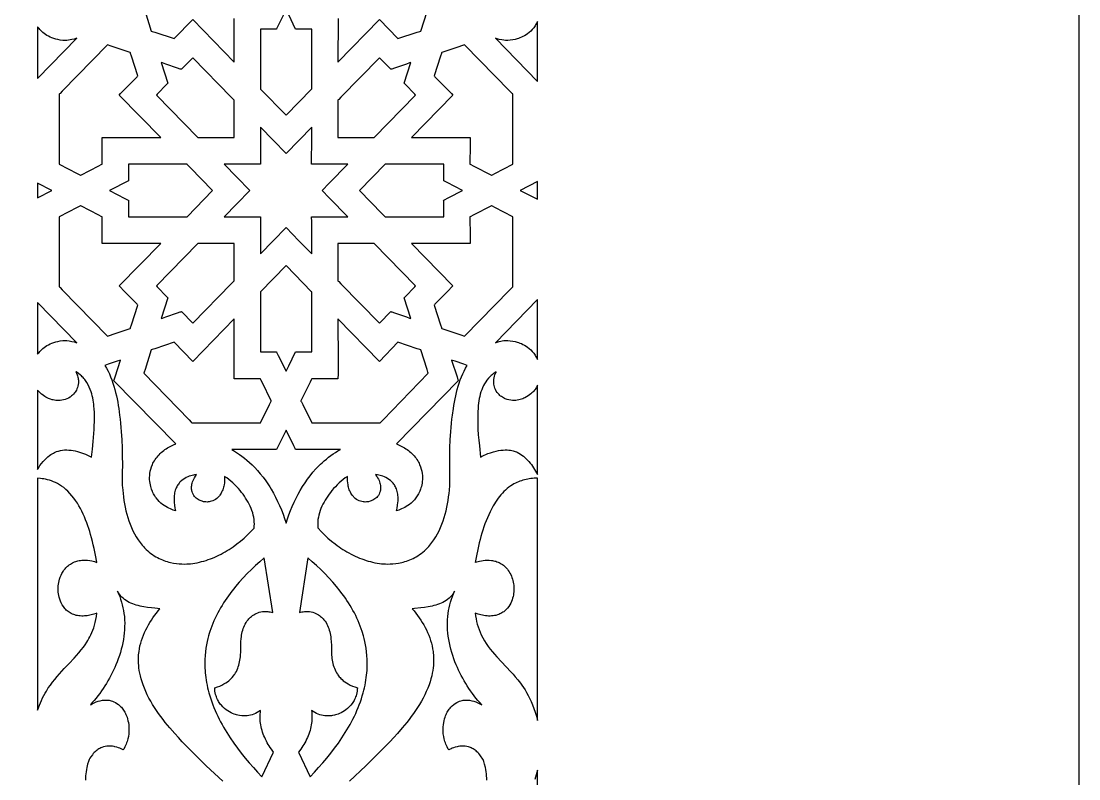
# Model space of a CAD drawing. Extents: x -395 to 395, y -1225 to 1225.
# Drawn here: x 141.1 to 395, y 332.7 to 514.6 of the extents above; entities that cross this region are included whole.
import ezdxf

# ---------------------------------------------------------------- set-up
doc = ezdxf.new("R2010")
doc.units = 0
doc.layers.add('LAYER_1', color=18, linetype='CONTINUOUS')

msp = doc.modelspace()

# ---------------------------------------------------------------- linework, layer by layer
at = {"layer": 'LAYER_1'}
for points in [[(395, 1225), (395, -1225), (-395, -1225), (-395, 1225)], [(210.8, 498.29), (210.81, 498.31), (210.82, 508.74), (210.82, 511.53), (210.81, 512.7), (206.95, 512.7), (206.95, 512.7), (205.29, 516.07), (204.65, 517.35), (202.76, 513.53), (202.47, 512.91), (202.39, 512.75), (202.35, 512.69), (199.56, 512.7), (198.5, 512.7), (198.5, 499.33), (198.49, 498.57), (198.48, 498.37), (198.49, 498.29), (204.65, 491.99)], [(154.4, 510.48), (153.8, 510.3), (153.2, 510.16), (151.98, 509.92), (151.85, 509.92), (151.54, 509.93), (151.06, 509.97), (150.41, 510.06), (149.87, 510.16), (149.35, 510.28), (148.87, 510.43), (148.42, 510.59), (147.99, 510.78), (147.6, 510.97), (147.23, 511.18), (146.89, 511.4), (146.57, 511.63), (146.28, 511.86), (146.01, 512.1), (145.76, 512.34), (145.54, 512.57), (145.34, 512.81), (145, 513.25), (145, 500.85)], [(265, 500.14), (265, 514.5), (264.87, 514.22), (264.73, 513.95), (264.58, 513.7), (264.43, 513.45), (264.11, 512.99), (263.76, 512.58), (263.4, 512.21), (263.03, 511.87), (262.65, 511.58), (262.27, 511.31), (261.89, 511.08), (261.51, 510.88), (261.15, 510.71), (260.8, 510.57), (260.47, 510.45), (260.17, 510.35), (259.64, 510.21), (259.07, 510.09), (258.49, 510), (257.91, 509.95), (257.33, 509.92), (256.92, 509.99), (256.46, 510.08), (255.84, 510.22), (255.37, 510.34), (254.91, 510.48), (265, 500.13)], [(159.71, 479.87), (160.28, 480.16), (160.44, 480.23), (160.49, 480.27), (160.48, 484.92), (160.47, 486.16), (160.48, 486.68), (174.56, 486.68), (164.61, 496.86), (164.91, 497.19), (165.64, 497.95), (168.41, 500.78), (168.89, 501.25), (169.02, 501.38), (169.06, 501.44), (167.54, 506.17), (167.34, 506.82), (167.29, 507), (167.26, 507.06), (163.9, 508.19), (162.69, 508.59), (161.77, 508.88), (150.91, 497.78), (150.38, 497.25), (150.24, 497.11), (150.19, 497.05), (150.19, 492.69), (150.2, 481.18), (150.18, 480.51), (150.18, 480.33), (150.19, 480.27), (154.51, 478.03), (155.12, 477.71), (155.28, 477.62), (155.34, 477.59)], [(254.03, 477.62), (254.19, 477.71), (254.79, 478.03), (259.11, 480.27), (259.12, 480.33), (259.12, 480.51), (259.11, 481.18), (259.12, 492.69), (259.12, 495.76), (259.11, 497.05), (259.07, 497.11), (258.92, 497.25), (258.4, 497.78), (247.53, 508.88), (245.4, 508.19), (242.05, 507.06), (242.01, 507), (241.96, 506.82), (241.76, 506.17), (240.24, 501.44), (240.28, 501.38), (240.41, 501.25), (240.89, 500.78), (243.66, 497.95), (244.4, 497.19), (244.7, 496.86), (234.74, 486.68), (248.82, 486.68), (248.83, 486.16), (248.83, 484.92), (248.81, 480.27), (248.87, 480.23), (249.02, 480.16), (249.6, 479.87), (253.96, 477.59)], [(183.75, 486.67), (184.5, 486.68), (188.35, 486.68), (192.19, 486.68), (192.19, 495.62), (192.15, 495.68), (192.01, 495.82), (191.48, 496.34), (182.24, 505.82), (182.23, 505.81), (179.51, 503.03), (179.44, 503.04), (179.26, 503.1), (178.6, 503.34), (175.75, 504.3), (174.99, 504.56), (174.67, 504.65), (176.26, 499.71), (176.22, 499.66), (176.09, 499.53), (175.61, 499.04), (174.09, 497.47), (173.69, 497.05), (173.53, 496.86), (183.48, 486.68), (183.55, 486.67)], [(225.83, 486.68), (235.77, 496.86), (235.61, 497.05), (235.21, 497.47), (233.69, 499.04), (233.21, 499.53), (233.08, 499.66), (233.04, 499.71), (234.64, 504.65), (234.31, 504.56), (233.55, 504.3), (230.7, 503.34), (230.04, 503.1), (229.86, 503.04), (229.79, 503.03), (227.07, 505.81), (227.07, 505.82), (217.82, 496.34), (217.3, 495.82), (217.16, 495.68), (217.11, 495.62), (217.12, 486.68), (220.96, 486.68), (224.8, 486.68), (225.55, 486.67), (225.75, 486.67)], [(210.81, 460.93), (210.81, 466.67), (210.79, 467.39), (210.79, 467.58), (210.8, 467.63), (210.81, 467.65), (213.09, 467.64), (217.75, 467.63), (218.99, 467.63), (219.51, 467.64), (215.04, 472.2), (213.36, 473.93), (213.37, 473.95), (213.36, 473.97), (215.04, 475.7), (219.51, 480.26), (219.51, 480.26), (217.38, 480.27), (211.76, 480.26), (211.05, 480.24), (210.86, 480.24), (210.82, 480.25), (210.8, 480.26), (210.81, 486.7), (210.81, 488.42), (210.81, 489.14), (204.65, 482.85), (201.57, 486), (198.5, 489.14), (198.48, 488.5), (198.49, 486.97), (198.5, 481.23), (198.51, 480.51), (198.51, 480.31), (198.51, 480.27), (198.5, 480.25), (192.18, 480.26), (190.5, 480.26), (189.79, 480.26), (192.87, 477.12), (195.94, 473.97), (195.93, 473.95), (195.94, 473.93), (192.87, 470.78), (189.79, 467.64), (191.92, 467.64), (197.54, 467.64), (198.25, 467.66), (198.44, 467.66), (198.49, 467.65), (198.5, 467.64), (198.49, 461.2), (198.48, 459.48), (198.5, 458.76), (201.57, 461.9), (204.65, 465.05), (207.73, 461.9), (210.81, 458.76)], [(180.87, 467.64), (187.03, 473.93), (187.03, 473.97), (181.61, 479.5), (181.08, 480.06), (180.93, 480.21), (180.87, 480.26), (173.83, 480.27), (166.8, 480.26), (166.8, 477.23), (166.81, 476.53), (166.81, 476.34), (166.8, 476.27), (162.25, 473.97), (162.25, 473.96), (162.26, 473.95), (162.25, 473.93), (165.98, 472.04), (166.59, 471.74), (166.75, 471.66), (166.8, 471.62), (166.8, 467.64), (173.32, 467.64), (179.84, 467.64), (180.59, 467.63), (180.79, 467.63)], [(242.51, 467.64), (242.52, 468.14), (242.52, 468.8), (242.51, 470.62), (242.5, 471.36), (242.49, 471.55), (242.5, 471.63), (243.75, 472.26), (247.05, 473.93), (247.05, 473.94), (247.04, 473.95), (247.05, 473.97), (243.32, 475.86), (242.72, 476.16), (242.56, 476.24), (242.5, 476.28), (242.51, 479.16), (242.51, 480.26), (229.45, 480.26), (228.71, 480.27), (228.51, 480.27), (228.43, 480.26), (222.28, 473.97), (222.28, 473.93), (227.71, 468.38), (228.23, 467.83), (228.37, 467.69), (228.43, 467.64)], [(148.43, 473.93), (148.42, 473.94), (148.42, 473.95), (148.43, 473.97), (145, 475.71), (145, 472.19)], [(265, 476.07), (260.87, 473.97), (260.89, 473.96), (260.89, 473.95), (260.87, 473.93), (265, 471.83)], [(163.9, 439.71), (167.26, 440.84), (167.29, 440.9), (167.34, 441.08), (167.54, 441.73), (169.06, 446.46), (169.02, 446.52), (168.89, 446.64), (168.41, 447.12), (165.64, 449.95), (164.91, 450.71), (164.61, 451.04), (174.56, 461.22), (160.48, 461.22), (160.47, 461.74), (160.48, 462.98), (160.49, 467.63), (160.44, 467.66), (160.28, 467.74), (159.71, 468.03), (155.34, 470.3), (155.28, 470.28), (155.12, 470.19), (154.51, 469.87), (150.19, 467.63), (150.18, 467.56), (150.18, 467.39), (150.2, 466.72), (150.19, 455.21), (150.18, 452.14), (150.19, 450.85), (150.24, 450.79), (150.38, 450.65), (150.91, 450.12), (161.77, 439.02)], [(258.4, 450.12), (258.92, 450.65), (259.07, 450.79), (259.11, 450.85), (259.12, 455.21), (259.11, 466.72), (259.12, 467.39), (259.12, 467.56), (259.11, 467.63), (254.79, 469.87), (254.19, 470.19), (254.03, 470.28), (253.96, 470.3), (249.6, 468.03), (249.02, 467.74), (248.87, 467.66), (248.81, 467.63), (248.83, 462.98), (248.83, 461.74), (248.82, 461.22), (234.74, 461.22), (244.7, 451.04), (244.4, 450.71), (243.66, 449.95), (240.89, 447.12), (240.41, 446.64), (240.28, 446.52), (240.24, 446.46), (241.76, 441.73), (241.96, 441.08), (242.01, 440.9), (242.05, 440.84), (245.4, 439.71), (246.62, 439.31), (247.53, 439.02)], [(191.48, 451.56), (192.01, 452.08), (192.15, 452.22), (192.19, 452.28), (192.19, 461.22), (188.35, 461.22), (184.5, 461.22), (183.75, 461.23), (183.55, 461.23), (183.48, 461.22), (173.53, 451.04), (173.69, 450.85), (174.09, 450.43), (175.61, 448.86), (176.09, 448.37), (176.22, 448.24), (176.26, 448.19), (174.67, 443.24), (174.99, 443.34), (175.75, 443.59), (178.6, 444.56), (179.26, 444.8), (179.44, 444.86), (179.51, 444.87), (182.23, 442.08), (182.24, 442.08)], [(227.07, 442.08), (229.79, 444.87), (229.86, 444.86), (230.04, 444.8), (230.7, 444.56), (233.55, 443.59), (234.31, 443.34), (234.64, 443.24), (233.04, 448.19), (233.08, 448.24), (233.21, 448.37), (233.69, 448.86), (235.21, 450.43), (235.61, 450.85), (235.77, 451.04), (225.83, 461.22), (225.75, 461.23), (225.55, 461.23), (224.8, 461.22), (220.96, 461.22), (217.12, 461.22), (217.11, 452.28), (217.16, 452.22), (217.3, 452.08), (217.82, 451.56), (227.07, 442.08)], [(205.29, 431.83), (206.95, 435.2), (206.95, 435.2), (210.81, 435.2), (210.82, 436.37), (210.82, 439.16), (210.81, 449.59), (210.8, 449.61), (204.65, 455.91), (198.49, 449.61), (198.48, 449.53), (198.49, 449.33), (198.5, 448.57), (198.5, 435.2), (199.56, 435.2), (202.35, 435.21), (202.39, 435.15), (202.47, 434.99), (202.76, 434.37), (204.65, 430.55)], [(145.16, 434.87), (145.34, 435.09), (145.54, 435.33), (145.76, 435.56), (146.01, 435.8), (146.28, 436.04), (146.57, 436.27), (146.89, 436.5), (147.23, 436.72), (147.6, 436.93), (147.99, 437.12), (148.42, 437.3), (148.87, 437.47), (149.35, 437.61), (149.87, 437.74), (150.41, 437.84), (151.06, 437.92), (151.54, 437.97), (151.98, 437.98), (152.59, 437.86), (153.2, 437.74), (153.8, 437.59), (154.4, 437.42), (145, 447.05), (145, 434.65)], [(265, 447.76), (265, 447.76), (254.91, 437.42), (255.37, 437.56), (255.84, 437.68), (256.92, 437.91), (257.33, 437.98), (257.91, 437.95), (258.49, 437.89), (259.07, 437.81), (259.64, 437.69), (260.17, 437.55), (260.47, 437.45), (260.8, 437.33), (261.15, 437.19), (261.51, 437.02), (261.89, 436.82), (262.27, 436.59), (262.65, 436.32), (263.03, 436.03), (263.4, 435.69), (263.76, 435.32), (264.11, 434.91), (264.43, 434.45), (264.58, 434.2), (264.73, 433.95), (264.87, 433.68), (265, 433.4)], [(198.48, 418.18), (200.65, 422.61), (200.97, 423.25), (201.06, 423.42), (201.08, 423.49), (198.88, 427.92), (198.59, 428.53), (198.52, 428.69), (198.48, 428.75), (192.19, 428.74), (192.19, 428.74), (192.17, 429.91), (192.18, 432.7), (192.19, 443.15), (182.23, 432.94), (182.23, 432.94), (177.79, 437.51), (173.15, 435.97), (172.51, 435.77), (172.34, 435.71), (172.28, 435.68), (170.8, 430.97), (170.58, 430.31), (170.52, 430.14), (170.51, 430.07), (181.37, 418.92), (181.89, 418.37), (182.03, 418.22), (182.1, 418.17), (197.55, 418.18), (198.23, 418.17), (198.41, 418.17)], [(211.07, 418.17), (211.75, 418.18), (227.21, 418.17), (227.27, 418.22), (227.41, 418.37), (227.93, 418.92), (238.79, 430.07), (238.78, 430.14), (238.73, 430.31), (238.5, 430.97), (237.02, 435.68), (236.96, 435.71), (236.79, 435.77), (236.16, 435.97), (231.51, 437.51), (227.07, 432.94), (227.07, 432.94), (217.12, 443.15), (217.13, 432.7), (217.13, 429.91), (217.12, 428.74), (217.12, 428.74), (210.83, 428.75), (210.79, 428.69), (210.71, 428.53), (210.42, 427.92), (208.22, 423.49), (208.24, 423.42), (208.33, 423.25), (208.65, 422.61), (210.82, 418.18), (210.89, 418.17)], [(180.79, 384.31), (181.28, 384.34), (181.71, 384.38), (182.25, 384.45), (182.79, 384.53), (183.32, 384.62), (183.86, 384.74), (184.39, 384.87), (184.92, 385.01), (185.45, 385.17), (185.97, 385.35), (186.5, 385.54), (187.01, 385.74), (187.53, 385.96), (188.04, 386.19), (188.54, 386.43), (189.04, 386.68), (189.54, 386.95), (190.03, 387.23), (190.52, 387.52), (190.99, 387.81), (191.47, 388.12), (191.94, 388.44), (192.85, 389.11), (193.74, 389.81), (194.59, 390.54), (195.42, 391.31), (196.21, 392.09), (196.96, 392.9), (196.98, 392.98), (197, 393.17), (197.03, 393.48), (197.04, 393.9), (197.03, 394.44), (196.98, 394.99), (196.9, 395.53), (196.78, 396.06), (196.64, 396.6), (196.46, 397.12), (196.27, 397.65), (196.04, 398.16), (195.8, 398.66), (195.53, 399.16), (195.25, 399.65), (194.95, 400.13), (194.64, 400.59), (194.32, 401.04), (193.98, 401.48), (193.64, 401.91), (193.23, 402.39), (192.8, 402.86), (192.36, 403.32), (191.9, 403.76), (191.43, 404.18), (190.94, 404.58), (190.43, 404.96), (189.91, 405.31), (189.89, 404.66), (189.88, 404.24), (189.84, 403.78), (189.77, 403.27), (189.72, 403), (189.65, 402.72), (189.56, 402.43), (189.46, 402.14), (189.34, 401.84), (189.19, 401.53), (189.06, 401.29), (188.93, 401.06), (188.79, 400.86), (188.65, 400.67), (188.5, 400.49), (188.34, 400.33), (188.03, 400.04), (187.71, 399.81), (187.39, 399.62), (187.07, 399.47), (186.75, 399.36), (186.46, 399.28), (186.18, 399.23), (185.92, 399.2), (185.7, 399.18), (185.36, 399.19), (185.19, 399.2), (184.87, 399.25), (184.48, 399.36), (184.26, 399.43), (184.03, 399.53), (183.79, 399.64), (183.56, 399.77), (183.33, 399.92), (183.1, 400.09), (182.88, 400.29), (182.68, 400.52), (182.49, 400.77), (182.33, 401.04), (182.18, 401.35), (182.07, 401.69), (182.04, 401.78), (182, 401.99), (181.96, 402.3), (181.95, 402.48), (181.95, 402.69), (181.97, 402.92), (182, 403.17), (182.05, 403.44), (182.12, 403.72), (182.21, 404.02), (182.33, 404.33), (182.48, 404.65), (182.66, 404.99), (182.92, 405.38), (183.19, 405.77), (182.7, 405.71), (182.41, 405.65), (182.1, 405.58), (181.76, 405.48), (181.41, 405.37), (181.05, 405.22), (180.68, 405.05), (180.31, 404.85), (179.95, 404.61), (179.6, 404.34), (179.26, 404.02), (179.1, 403.85), (178.95, 403.67), (178.8, 403.48), (178.66, 403.27), (178.52, 403.06), (178.4, 402.83), (178.28, 402.59), (178.17, 402.33), (178.06, 402.03), (177.97, 401.71), (177.9, 401.4), (177.84, 401.07), (177.79, 400.74), (177.76, 400.41), (177.75, 400.08), (177.75, 399.74), (177.76, 399.41), (177.78, 399.07), (177.86, 398.4), (177.97, 397.74), (178.12, 397.1), (177.57, 397.26), (177.25, 397.37), (176.91, 397.51), (176.54, 397.67), (176.17, 397.86), (175.78, 398.08), (175.38, 398.33), (174.99, 398.62), (174.59, 398.94), (174.21, 399.3), (173.83, 399.7), (173.47, 400.15), (173.3, 400.38), (173.14, 400.63), (172.98, 400.9), (172.83, 401.17), (172.68, 401.46), (172.55, 401.75), (172.45, 401.99), (172.35, 402.27), (172.25, 402.58), (172.15, 402.92), (172.07, 403.3), (172, 403.7), (171.94, 404.13), (171.9, 404.58), (171.89, 405.05), (171.91, 405.54), (171.96, 406.05), (172.05, 406.57), (172.18, 407.1), (172.35, 407.64), (172.57, 408.19), (172.7, 408.47), (172.84, 408.74), (173.03, 409.06), (173.23, 409.37), (173.44, 409.68), (173.67, 409.97), (173.91, 410.26), (174.16, 410.53), (174.43, 410.79), (174.7, 411.05), (174.99, 411.29), (175.28, 411.53), (175.58, 411.75), (175.89, 411.96), (176.2, 412.16), (176.52, 412.35), (176.85, 412.52), (177.17, 412.69), (177.66, 412.91), (178.16, 413.11), (163.31, 428.27), (163.32, 428.34), (163.38, 428.52), (163.61, 429.2), (164.9, 433.23), (164.66, 433.17), (164.08, 432.97), (161.94, 432.24), (161.17, 431.98), (161.56, 431.31), (161.91, 430.62), (162.24, 429.92), (162.54, 429.2), (162.82, 428.47), (163.08, 427.73), (163.32, 426.98), (163.53, 426.22), (163.73, 425.46), (163.91, 424.69), (164.08, 423.92), (164.23, 423.14), (164.36, 422.37), (164.48, 421.59), (164.7, 420.04), (164.81, 419.06), (164.92, 418.07), (165.01, 417.09), (165.09, 416.11), (165.21, 414.13), (165.29, 412.16), (165.34, 410.18), (165.35, 408.2), (165.34, 406.22), (165.31, 404.25), (165.31, 403.93), (165.34, 403.18), (165.38, 402.65), (165.44, 402), (165.51, 401.25), (165.62, 400.39), (165.73, 399.57), (165.87, 398.74), (166.04, 397.91), (166.22, 397.08), (166.43, 396.26), (166.67, 395.44), (166.93, 394.63), (167.22, 393.84), (167.54, 393.05), (167.9, 392.29), (168.28, 391.54), (168.69, 390.82), (169.13, 390.12), (169.61, 389.45), (169.87, 389.12), (170.13, 388.8), (170.4, 388.5), (170.68, 388.2), (171.05, 387.82), (171.43, 387.48), (171.81, 387.15), (172.2, 386.85), (172.59, 386.56), (172.98, 386.3), (173.37, 386.06), (173.77, 385.84), (174.16, 385.63), (174.55, 385.45), (174.95, 385.28), (175.34, 385.13), (175.73, 384.99), (176.12, 384.87), (176.5, 384.76), (176.87, 384.67), (177.61, 384.52), (178.32, 384.41), (179, 384.34), (179.64, 384.31), (180.24, 384.3)], [(229.66, 384.31), (230.3, 384.34), (230.98, 384.41), (231.69, 384.52), (232.43, 384.67), (232.81, 384.76), (233.19, 384.87), (233.57, 384.99), (233.96, 385.13), (234.35, 385.28), (234.75, 385.45), (235.14, 385.63), (235.54, 385.84), (235.93, 386.06), (236.33, 386.3), (236.72, 386.56), (237.11, 386.85), (237.49, 387.15), (237.88, 387.48), (238.25, 387.82), (238.63, 388.2), (238.9, 388.5), (239.17, 388.8), (239.44, 389.12), (239.69, 389.45), (240.17, 390.12), (240.61, 390.82), (241.03, 391.54), (241.41, 392.29), (241.76, 393.05), (242.08, 393.84), (242.37, 394.63), (242.63, 395.44), (242.87, 396.26), (243.08, 397.08), (243.27, 397.91), (243.43, 398.74), (243.57, 399.57), (243.69, 400.39), (243.79, 401.25), (243.87, 402), (243.96, 403.18), (243.99, 403.93), (243.99, 404.25), (243.96, 406.22), (243.95, 408.2), (243.96, 410.18), (244.01, 412.16), (244.09, 414.13), (244.22, 416.11), (244.29, 417.09), (244.39, 418.07), (244.49, 419.06), (244.61, 420.04), (244.82, 421.59), (244.94, 422.37), (245.08, 423.14), (245.23, 423.92), (245.39, 424.69), (245.57, 425.46), (245.77, 426.22), (245.98, 426.98), (246.22, 427.73), (246.48, 428.47), (246.76, 429.2), (247.06, 429.92), (247.39, 430.62), (247.75, 431.31), (248.13, 431.98), (247.36, 432.24), (245.22, 432.97), (244.65, 433.17), (244.4, 433.23), (245.7, 429.2), (245.92, 428.52), (245.98, 428.34), (246, 428.27), (231.14, 413.11), (231.64, 412.91), (232.13, 412.69), (232.46, 412.52), (232.78, 412.35), (233.1, 412.16), (233.41, 411.96), (233.72, 411.75), (234.02, 411.53), (234.32, 411.29), (234.6, 411.05), (234.88, 410.79), (235.14, 410.53), (235.39, 410.26), (235.63, 409.97), (235.86, 409.68), (236.08, 409.37), (236.27, 409.06), (236.46, 408.74), (236.6, 408.47), (236.73, 408.19), (236.95, 407.64), (237.12, 407.1), (237.25, 406.57), (237.34, 406.05), (237.39, 405.54), (237.41, 405.05), (237.4, 404.58), (237.36, 404.13), (237.31, 403.7), (237.23, 403.3), (237.15, 402.92), (237.05, 402.58), (236.95, 402.27), (236.76, 401.75), (236.62, 401.46), (236.48, 401.17), (236.32, 400.9), (236.16, 400.63), (235.83, 400.15), (235.47, 399.7), (235.1, 399.3), (234.71, 398.94), (234.32, 398.62), (233.92, 398.33), (233.53, 398.08), (233.14, 397.86), (232.76, 397.67), (232.4, 397.51), (232.05, 397.37), (231.73, 397.26), (231.18, 397.1), (231.33, 397.74), (231.44, 398.4), (231.52, 399.07), (231.54, 399.41), (231.55, 399.74), (231.55, 400.08), (231.54, 400.41), (231.51, 400.74), (231.47, 401.07), (231.41, 401.4), (231.33, 401.71), (231.24, 402.03), (231.13, 402.33), (231.02, 402.59), (230.91, 402.83), (230.78, 403.06), (230.65, 403.27), (230.5, 403.48), (230.36, 403.67), (230.04, 404.02), (229.7, 404.34), (229.35, 404.61), (228.99, 404.85), (228.63, 405.05), (228.26, 405.22), (227.9, 405.37), (227.54, 405.48), (227.21, 405.58), (226.89, 405.65), (226.6, 405.71), (226.11, 405.77), (226.38, 405.38), (226.51, 405.19), (226.64, 404.99), (226.82, 404.65), (226.97, 404.33), (227.09, 404.02), (227.19, 403.72), (227.26, 403.44), (227.3, 403.17), (227.33, 402.92), (227.35, 402.69), (227.34, 402.3), (227.31, 401.99), (227.26, 401.78), (227.24, 401.69), (227.12, 401.35), (226.98, 401.04), (226.81, 400.77), (226.62, 400.52), (226.42, 400.29), (226.2, 400.09), (225.98, 399.92), (225.74, 399.77), (225.51, 399.64), (225.28, 399.53), (225.05, 399.43), (224.83, 399.36), (224.43, 399.25), (224.11, 399.2), (223.95, 399.19), (223.61, 399.18), (223.38, 399.2), (223.13, 399.23), (222.85, 399.28), (222.55, 399.36), (222.24, 399.47), (221.92, 399.62), (221.59, 399.81), (221.27, 400.04), (221.11, 400.18), (220.96, 400.33), (220.81, 400.49), (220.66, 400.67), (220.51, 400.86), (220.37, 401.06), (220.24, 401.29), (220.11, 401.53), (219.97, 401.84), (219.84, 402.14), (219.74, 402.43), (219.66, 402.72), (219.59, 403), (219.53, 403.27), (219.46, 403.78), (219.42, 404.24), (219.41, 404.66), (219.4, 405.02), (219.39, 405.31), (218.87, 404.96), (218.36, 404.58), (217.87, 404.18), (217.4, 403.76), (216.94, 403.32), (216.5, 402.86), (216.07, 402.39), (215.66, 401.91), (215.32, 401.48), (214.99, 401.04), (214.66, 400.59), (214.35, 400.13), (214.05, 399.65), (213.77, 399.16), (213.51, 398.66), (213.26, 398.16), (213.04, 397.65), (212.84, 397.12), (212.67, 396.6), (212.52, 396.06), (212.41, 395.53), (212.32, 394.99), (212.28, 394.44), (212.26, 393.9), (212.28, 393.48), (212.3, 393.17), (212.32, 392.98), (212.34, 392.9), (213.1, 392.09), (213.89, 391.31), (214.71, 390.54), (215.57, 389.81), (216.45, 389.11), (216.91, 388.77), (217.37, 388.44), (217.83, 388.12), (218.31, 387.81), (218.79, 387.52), (219.27, 387.23), (219.76, 386.95), (220.26, 386.68), (220.76, 386.43), (221.27, 386.19), (221.78, 385.96), (222.29, 385.74), (222.81, 385.54), (223.33, 385.35), (223.85, 385.17), (224.38, 385.01), (224.91, 384.87), (225.44, 384.74), (225.98, 384.62), (226.52, 384.53), (227.05, 384.45), (227.59, 384.38), (228.02, 384.34), (228.52, 384.31), (229.06, 384.3)], [(145.28, 407.48), (145.57, 407.92), (145.96, 408.44), (146.35, 408.91), (146.73, 409.33), (147.11, 409.7), (147.47, 410.03), (147.83, 410.31), (148.17, 410.55), (148.49, 410.76), (148.79, 410.93), (149.06, 411.07), (149.53, 411.27), (149.85, 411.37), (150, 411.42), (150.49, 411.54), (150.99, 411.62), (151.49, 411.67), (152, 411.68), (152.5, 411.66), (153.02, 411.61), (153.53, 411.54), (154.04, 411.44), (154.55, 411.31), (155.05, 411.17), (155.55, 411), (156.05, 410.82), (156.53, 410.63), (157.01, 410.42), (157.48, 410.2), (157.94, 409.98), (158.15, 411.85), (158.34, 413.73), (158.5, 415.61), (158.56, 416.55), (158.6, 417.5), (158.64, 418.52), (158.65, 419.55), (158.63, 420.59), (158.58, 421.62), (158.54, 422.13), (158.48, 422.64), (158.42, 423.15), (158.34, 423.66), (158.24, 424.16), (158.13, 424.66), (158, 425.15), (157.85, 425.64), (157.65, 426.21), (157.41, 426.77), (157.14, 427.31), (156.84, 427.84), (156.5, 428.34), (156.31, 428.58), (156.12, 428.81), (155.92, 429.04), (155.72, 429.25), (155.5, 429.46), (155.28, 429.66), (154.83, 430.01), (154.5, 430.25), (154.27, 430.39), (154.17, 430.43), (154.35, 430.07), (154.5, 429.69), (154.58, 429.43), (154.66, 429.17), (154.71, 428.92), (154.75, 428.67), (154.78, 428.43), (154.8, 428.2), (154.8, 427.76), (154.75, 427.35), (154.67, 426.97), (154.57, 426.63), (154.44, 426.31), (154.31, 426.02), (154.16, 425.77), (154.02, 425.55), (153.88, 425.36), (153.65, 425.1), (153.54, 424.98), (153.36, 424.81), (153.17, 424.65), (152.98, 424.5), (152.79, 424.37), (152.4, 424.14), (152.01, 423.95), (151.61, 423.8), (151.22, 423.69), (150.83, 423.62), (150.44, 423.57), (150.07, 423.55), (149.72, 423.56), (149.38, 423.58), (149.06, 423.62), (148.77, 423.67), (148.51, 423.72), (148.07, 423.85), (147.65, 424.01), (147.29, 424.17), (146.99, 424.33), (146.75, 424.48), (146.43, 424.72), (146.3, 424.83), (145.94, 425.09), (145.6, 425.38), (145.29, 425.71), (145, 426.06), (145, 407.02)], [(265, 427.2), (264.96, 427.1), (264.86, 426.89), (264.69, 426.59), (264.45, 426.22), (264.29, 426.02), (264.11, 425.8), (263.9, 425.58), (263.66, 425.35), (263.39, 425.11), (263.09, 424.87), (262.76, 424.63), (262.39, 424.39), (261.99, 424.18), (261.75, 424.07), (261.49, 423.96), (261.19, 423.85), (260.87, 423.75), (260.54, 423.67), (260.18, 423.6), (259.8, 423.56), (259.41, 423.54), (259.01, 423.55), (258.59, 423.59), (258.17, 423.67), (257.73, 423.8), (257.29, 423.96), (257.07, 424.06), (256.85, 424.18), (256.61, 424.32), (256.38, 424.47), (256.17, 424.62), (255.97, 424.78), (255.79, 424.95), (255.63, 425.12), (255.48, 425.29), (255.34, 425.46), (255.1, 425.81), (254.92, 426.17), (254.77, 426.52), (254.66, 426.86), (254.59, 427.18), (254.54, 427.48), (254.51, 427.76), (254.5, 428), (254.51, 428.37), (254.53, 428.55), (254.6, 428.98), (254.69, 429.36), (254.79, 429.68), (254.89, 429.93), (255.06, 430.29), (255.13, 430.43), (254.87, 430.27), (254.61, 430.1), (254.36, 429.92), (254.12, 429.73), (253.88, 429.53), (253.65, 429.32), (253.43, 429.1), (253.22, 428.87), (252.89, 428.46), (252.58, 428.03), (252.3, 427.58), (252.05, 427.11), (251.83, 426.62), (251.63, 426.11), (251.45, 425.6), (251.29, 425.07), (251.16, 424.53), (251.04, 423.99), (250.95, 423.44), (250.87, 422.89), (250.8, 422.34), (250.75, 421.8), (250.69, 420.71), (250.67, 420.04), (250.66, 419.37), (250.67, 418.03), (250.73, 416.68), (250.81, 415.34), (250.93, 413.99), (251.06, 412.65), (251.37, 409.98), (251.37, 409.98), (251.61, 410.09), (252.19, 410.39), (252.61, 410.58), (253.13, 410.79), (253.74, 411.01), (254.44, 411.24), (255.08, 411.41), (255.67, 411.53), (256.24, 411.61), (256.76, 411.66), (257.26, 411.68), (257.71, 411.67), (258.13, 411.64), (258.51, 411.59), (258.86, 411.53), (259.16, 411.46), (259.65, 411.31), (259.97, 411.19), (260.12, 411.12), (260.53, 410.92), (260.91, 410.7), (261.29, 410.45), (261.65, 410.18), (262, 409.88), (262.34, 409.57), (262.66, 409.24), (262.97, 408.89), (263.26, 408.53), (263.55, 408.15), (263.82, 407.77), (264.08, 407.38), (264.33, 406.98), (264.56, 406.58), (265, 405.77)], [(204.65, 394.13), (204.98, 395.14), (205.34, 396.14), (205.73, 397.14), (206.14, 398.13), (206.58, 399.11), (207.05, 400.07), (207.55, 401.03), (208.07, 401.96), (208.62, 402.88), (209.21, 403.78), (209.82, 404.65), (210.45, 405.5), (211.12, 406.32), (211.82, 407.11), (212.55, 407.87), (212.92, 408.24), (213.3, 408.6), (213.81, 409.05), (214.33, 409.49), (214.86, 409.91), (215.41, 410.32), (215.97, 410.71), (216.53, 411.08), (217.11, 411.44), (217.7, 411.77), (206.95, 411.76), (206.91, 411.82), (206.83, 411.99), (206.52, 412.63), (204.65, 416.42), (202.36, 411.77), (202.29, 411.76), (202.12, 411.76), (201.47, 411.77), (191.6, 411.77), (192.02, 411.53), (192.49, 411.26), (192.98, 410.94), (193.51, 410.58), (194.07, 410.18), (194.65, 409.73), (195.26, 409.23), (195.88, 408.69), (196.52, 408.09), (197.16, 407.44), (197.81, 406.73), (198.47, 405.97), (199.13, 405.14), (199.78, 404.26), (200.42, 403.31), (200.74, 402.81), (201.05, 402.3), (201.6, 401.33), (202.13, 400.35), (202.62, 399.34), (203.08, 398.32), (203.52, 397.29), (203.92, 396.24), (204.3, 395.19), (204.65, 394.13)], [(145.21, 349.81), (145.44, 350.41), (145.68, 351), (145.93, 351.58), (146.21, 352.15), (146.49, 352.72), (146.79, 353.28), (147.11, 353.82), (147.57, 354.55), (148.06, 355.26), (148.57, 355.95), (149.11, 356.62), (149.67, 357.27), (150.24, 357.92), (151.41, 359.19), (152.6, 360.44), (153.78, 361.71), (154.36, 362.35), (154.92, 363), (155.46, 363.67), (155.99, 364.36), (156.38, 364.9), (156.83, 365.58), (157.07, 365.97), (157.32, 366.39), (157.56, 366.84), (157.81, 367.33), (158.04, 367.85), (158.27, 368.41), (158.48, 369), (158.68, 369.63), (158.86, 370.29), (159.01, 371), (159.14, 371.73), (159.24, 372.51), (159.04, 372.44), (158.52, 372.26), (157.89, 372.08), (157.57, 372.01), (157.24, 371.95), (156.91, 371.89), (156.58, 371.86), (156.24, 371.83), (155.91, 371.82), (155.58, 371.82), (155.25, 371.83), (154.92, 371.87), (154.6, 371.92), (154.28, 371.98), (153.96, 372.07), (153.66, 372.17), (153.36, 372.29), (153.07, 372.43), (152.81, 372.57), (152.56, 372.73), (152.32, 372.9), (152.1, 373.08), (151.89, 373.26), (151.69, 373.46), (151.51, 373.66), (151.34, 373.87), (151.19, 374.08), (150.91, 374.52), (150.67, 374.97), (150.47, 375.42), (150.31, 375.88), (150.19, 376.33), (150.09, 376.76), (150.02, 377.17), (149.97, 377.56), (149.94, 377.92), (149.93, 378.5), (149.94, 378.78), (149.97, 379.1), (150.02, 379.45), (150.08, 379.84), (150.18, 380.26), (150.29, 380.7), (150.44, 381.14), (150.63, 381.6), (150.85, 382.05), (151.11, 382.5), (151.25, 382.72), (151.41, 382.94), (151.58, 383.15), (151.76, 383.36), (151.96, 383.56), (152.16, 383.76), (152.38, 383.94), (152.61, 384.12), (152.86, 384.29), (153.12, 384.45), (153.4, 384.6), (153.69, 384.73), (153.84, 384.8), (154.16, 384.92), (154.38, 384.98), (154.64, 385.05), (154.94, 385.11), (155.27, 385.16), (155.65, 385.2), (156.06, 385.22), (156.5, 385.22), (156.98, 385.19), (157.5, 385.13), (158.05, 385.03), (158.63, 384.89), (159.24, 384.7), (159.24, 384.71), (158.92, 386.39), (158.56, 388.06), (158.37, 388.89), (158.16, 389.72), (157.94, 390.55), (157.71, 391.37), (157.5, 392.08), (157.28, 392.79), (157.04, 393.5), (156.79, 394.21), (156.52, 394.91), (156.24, 395.61), (155.94, 396.29), (155.62, 396.97), (155.28, 397.64), (154.92, 398.29), (154.54, 398.92), (154.13, 399.54), (153.7, 400.13), (153.25, 400.7), (152.76, 401.25), (152.25, 401.77), (151.76, 402.22), (151.27, 402.63), (150.77, 402.99), (150.27, 403.31), (149.77, 403.59), (149.27, 403.84), (148.79, 404.06), (148.3, 404.24), (147.83, 404.4), (147.37, 404.53), (146.93, 404.63), (146.5, 404.72), (146.09, 404.78), (145.7, 404.83), (145, 404.89), (145, 349.21)], [(265, 404.91), (264.61, 404.91), (264.23, 404.89), (263.84, 404.85), (263.45, 404.81), (263.06, 404.76), (262.68, 404.69), (262.3, 404.61), (261.91, 404.52), (261.54, 404.41), (261.16, 404.3), (260.79, 404.17), (260.43, 404.02), (260.07, 403.87), (259.72, 403.7), (259.38, 403.52), (259.05, 403.33), (258.61, 403.04), (258.18, 402.73), (257.77, 402.41), (257.37, 402.06), (256.98, 401.69), (256.61, 401.31), (256.25, 400.91), (255.91, 400.5), (255.58, 400.07), (255.26, 399.63), (254.96, 399.18), (254.67, 398.73), (254.39, 398.27), (254.13, 397.8), (253.87, 397.32), (253.64, 396.85), (253.3, 396.13), (252.99, 395.41), (252.69, 394.68), (252.41, 393.94), (252.15, 393.19), (251.9, 392.44), (251.67, 391.68), (251.45, 390.91), (251.24, 390.15), (251.04, 389.37), (250.68, 387.82), (250.36, 386.26), (250.07, 384.7), (250.17, 384.74), (250.77, 384.91), (251.13, 385), (251.54, 385.08), (251.97, 385.15), (252.44, 385.2), (252.93, 385.22), (253.44, 385.21), (253.96, 385.17), (254.22, 385.13), (254.49, 385.08), (254.75, 385.02), (255.02, 384.95), (255.29, 384.86), (255.55, 384.76), (255.82, 384.64), (256.08, 384.5), (256.34, 384.35), (256.59, 384.19), (256.84, 384), (257.09, 383.79), (257.33, 383.57), (257.56, 383.33), (257.8, 383.04), (258.02, 382.75), (258.23, 382.43), (258.42, 382.11), (258.59, 381.77), (258.75, 381.42), (258.88, 381.06), (259.01, 380.7), (259.11, 380.32), (259.2, 379.95), (259.27, 379.57), (259.32, 379.19), (259.35, 378.8), (259.37, 378.42), (259.37, 378.05), (259.35, 377.67), (259.29, 377.14), (259.23, 376.82), (259.16, 376.47), (259.06, 376.1), (258.93, 375.71), (258.78, 375.31), (258.6, 374.91), (258.38, 374.51), (258.13, 374.11), (257.84, 373.73), (257.68, 373.55), (257.51, 373.37), (257.33, 373.19), (257.13, 373.02), (256.93, 372.86), (256.71, 372.71), (256.49, 372.57), (256.24, 372.43), (255.99, 372.31), (255.72, 372.2), (255.39, 372.08), (255.05, 371.98), (254.7, 371.91), (254.34, 371.86), (253.99, 371.83), (253.62, 371.81), (253.26, 371.82), (252.9, 371.84), (252.53, 371.88), (252.17, 371.93), (251.81, 372), (251.45, 372.08), (251.09, 372.17), (250.74, 372.27), (250.07, 372.51), (250.06, 372.51), (250.15, 371.83), (250.26, 371.16), (250.4, 370.5), (250.57, 369.84), (250.76, 369.19), (250.99, 368.55), (251.24, 367.92), (251.52, 367.31), (251.89, 366.58), (252.3, 365.88), (252.73, 365.2), (253.2, 364.54), (253.68, 363.89), (254.19, 363.26), (254.72, 362.63), (255.26, 362.02), (256.37, 360.82), (257.49, 359.63), (258.61, 358.43), (259.16, 357.83), (259.7, 357.22), (260.28, 356.53), (260.6, 356.13), (260.94, 355.68), (261.29, 355.19), (261.66, 354.65), (262.03, 354.08), (262.4, 353.45), (262.77, 352.78), (263.13, 352.07), (263.49, 351.3), (263.83, 350.49), (264.16, 349.63), (264.46, 348.72), (264.75, 347.75), (265, 346.74)], [(201.67, 339.15), (201.13, 339.88), (200.87, 340.25), (200.62, 340.63), (200.38, 341.02), (200.15, 341.42), (199.93, 341.82), (199.73, 342.23), (199.53, 342.64), (199.35, 343.06), (199.18, 343.49), (199.03, 343.92), (198.89, 344.35), (198.77, 344.79), (198.67, 345.23), (198.58, 345.68), (198.52, 346.11), (198.47, 346.54), (198.44, 346.98), (198.43, 347.42), (198.43, 347.85), (198.45, 348.29), (198.48, 348.72), (198.53, 349.16), (198.12, 348.87), (197.71, 348.63), (197.3, 348.42), (196.9, 348.25), (196.5, 348.12), (196.11, 348.01), (195.72, 347.93), (195.35, 347.88), (194.99, 347.85), (194.65, 347.83), (194.33, 347.84), (194.03, 347.86), (193.49, 347.92), (193.05, 348), (192.79, 348.07), (192.49, 348.17), (192.16, 348.28), (191.81, 348.43), (191.44, 348.61), (191.05, 348.81), (190.65, 349.05), (190.26, 349.33), (189.87, 349.64), (189.49, 349.99), (189.12, 350.39), (188.95, 350.6), (188.78, 350.82), (188.62, 351.05), (188.47, 351.3), (188.32, 351.55), (188.18, 351.82), (188.06, 352.1), (187.94, 352.39), (187.84, 352.69), (187.75, 353.01), (187.66, 353.4), (187.59, 353.79), (187.55, 354.19), (187.53, 354.59), (188.16, 354.8), (188.74, 355.02), (189.27, 355.26), (189.74, 355.51), (190.17, 355.77), (190.56, 356.04), (190.9, 356.3), (191.2, 356.55), (191.46, 356.8), (191.69, 357.03), (192.03, 357.43), (192.23, 357.71), (192.33, 357.86), (192.54, 358.19), (192.73, 358.54), (192.9, 358.9), (193.05, 359.27), (193.19, 359.65), (193.31, 360.03), (193.41, 360.42), (193.5, 360.82), (193.58, 361.22), (193.64, 361.62), (193.69, 362.03), (193.72, 362.44), (193.76, 363.25), (193.76, 364.05), (193.76, 364.85), (193.79, 365.65), (193.86, 366.46), (193.92, 366.86), (193.98, 367.26), (194.06, 367.66), (194.15, 368.05), (194.26, 368.43), (194.38, 368.81), (194.52, 369.18), (194.68, 369.54), (194.86, 369.89), (195.05, 370.23), (195.26, 370.55), (195.54, 370.93), (195.71, 371.13), (195.9, 371.33), (196.12, 371.54), (196.35, 371.74), (196.6, 371.94), (196.88, 372.13), (197.18, 372.3), (197.5, 372.46), (197.84, 372.6), (198.21, 372.72), (198.6, 372.82), (199.02, 372.88), (199.32, 372.91), (199.63, 372.92), (199.94, 372.91), (200.24, 372.89), (200.55, 372.86), (200.85, 372.81), (201.45, 372.69), (199.4, 385.76), (198.36, 384.86), (197.34, 383.94), (196.33, 382.98), (195.34, 382), (194.37, 380.99), (193.43, 379.95), (192.53, 378.89), (192.08, 378.34), (191.65, 377.79), (191.23, 377.24), (190.82, 376.68), (190.41, 376.11), (190.02, 375.53), (189.64, 374.95), (189.28, 374.36), (188.92, 373.76), (188.58, 373.16), (188.25, 372.55), (187.93, 371.94), (187.63, 371.32), (187.35, 370.69), (187.08, 370.06), (186.83, 369.42), (186.59, 368.77), (186.37, 368.12), (186.21, 367.6), (186.04, 367.03), (185.87, 366.39), (185.71, 365.69), (185.56, 364.94), (185.43, 364.13), (185.31, 363.26), (185.23, 362.35), (185.17, 361.38), (185.15, 360.37), (185.16, 359.84), (185.18, 359.3), (185.21, 358.76), (185.25, 358.2), (185.31, 357.63), (185.38, 357.05), (185.47, 356.46), (185.57, 355.86), (185.68, 355.25), (185.82, 354.62), (185.97, 353.99), (186.14, 353.36), (186.34, 352.64), (186.57, 351.93), (186.81, 351.22), (187.07, 350.52), (187.34, 349.83), (187.63, 349.14), (187.93, 348.45), (188.25, 347.78), (188.58, 347.1), (188.93, 346.44), (189.28, 345.78), (189.65, 345.12), (190.03, 344.47), (190.42, 343.83), (190.83, 343.19), (191.24, 342.56), (192.1, 341.31), (192.99, 340.09), (193.91, 338.89), (194.86, 337.71), (195.83, 336.56), (196.82, 335.43), (197.83, 334.33), (198.85, 333.25)], [(211.47, 334.33), (212.48, 335.43), (213.47, 336.56), (214.45, 337.71), (215.4, 338.89), (216.32, 340.09), (217.21, 341.31), (218.06, 342.56), (218.48, 343.19), (218.88, 343.83), (219.27, 344.47), (219.65, 345.12), (220.02, 345.78), (220.38, 346.44), (220.72, 347.1), (221.05, 347.78), (221.37, 348.45), (221.67, 349.14), (221.96, 349.83), (222.23, 350.52), (222.49, 351.22), (222.73, 351.93), (222.96, 352.64), (223.17, 353.36), (223.34, 353.99), (223.49, 354.62), (223.62, 355.25), (223.74, 355.86), (223.84, 356.46), (223.92, 357.05), (223.99, 357.63), (224.05, 358.2), (224.09, 358.76), (224.12, 359.3), (224.15, 360.37), (224.13, 361.38), (224.08, 362.35), (223.99, 363.26), (223.88, 364.13), (223.74, 364.94), (223.59, 365.69), (223.43, 366.39), (223.26, 367.03), (222.94, 368.12), (222.72, 368.77), (222.48, 369.42), (222.22, 370.06), (221.95, 370.69), (221.67, 371.32), (221.37, 371.94), (221.05, 372.55), (220.72, 373.16), (220.38, 373.76), (220.03, 374.36), (219.66, 374.95), (219.28, 375.53), (218.89, 376.11), (218.49, 376.68), (218.07, 377.24), (217.65, 377.79), (216.78, 378.89), (215.87, 379.95), (214.93, 380.99), (213.96, 382), (212.97, 382.98), (211.97, 383.94), (210.94, 384.86), (209.91, 385.76), (207.85, 372.69), (208.15, 372.76), (208.45, 372.81), (208.75, 372.86), (209.06, 372.89), (209.37, 372.91), (209.67, 372.92), (209.98, 372.91), (210.29, 372.88), (210.7, 372.82), (211.09, 372.72), (211.46, 372.6), (211.8, 372.46), (212.12, 372.3), (212.42, 372.13), (212.7, 371.94), (212.95, 371.74), (213.19, 371.54), (213.4, 371.33), (213.59, 371.13), (213.76, 370.93), (214.05, 370.55), (214.25, 370.23), (214.45, 369.89), (214.62, 369.54), (214.78, 369.18), (214.92, 368.81), (215.04, 368.43), (215.15, 368.05), (215.24, 367.66), (215.32, 367.26), (215.39, 366.86), (215.44, 366.46), (215.51, 365.65), (215.54, 364.85), (215.54, 364.05), (215.54, 363.25), (215.58, 362.44), (215.62, 362.03), (215.66, 361.62), (215.73, 361.22), (215.8, 360.82), (215.89, 360.42), (216, 360.03), (216.12, 359.65), (216.25, 359.27), (216.41, 358.9), (216.58, 358.54), (216.77, 358.19), (216.98, 357.86), (217.07, 357.71), (217.28, 357.43), (217.43, 357.24), (217.62, 357.03), (217.84, 356.8), (218.1, 356.55), (218.4, 356.3), (218.74, 356.04), (219.13, 355.77), (219.56, 355.51), (220.04, 355.26), (220.57, 355.02), (221.14, 354.8), (221.77, 354.59), (221.75, 354.19), (221.71, 353.79), (221.65, 353.4), (221.56, 353.01), (221.46, 352.69), (221.36, 352.39), (221.24, 352.1), (221.12, 351.82), (220.98, 351.55), (220.84, 351.3), (220.68, 351.05), (220.52, 350.82), (220.18, 350.39), (219.81, 349.99), (219.43, 349.64), (219.04, 349.33), (218.65, 349.05), (218.25, 348.81), (217.87, 348.61), (217.49, 348.43), (217.14, 348.28), (216.81, 348.17), (216.51, 348.07), (216.25, 348), (215.82, 347.92), (215.56, 347.88), (215.28, 347.86), (214.97, 347.84), (214.65, 347.83), (214.31, 347.85), (213.95, 347.88), (213.58, 347.93), (213.2, 348.01), (212.8, 348.12), (212.4, 348.25), (212, 348.42), (211.59, 348.63), (211.18, 348.87), (210.77, 349.16), (210.82, 348.72), (210.85, 348.29), (210.87, 347.85), (210.87, 347.42), (210.86, 346.98), (210.83, 346.54), (210.78, 346.11), (210.72, 345.68), (210.63, 345.23), (210.53, 344.79), (210.41, 344.35), (210.27, 343.92), (210.12, 343.49), (209.95, 343.06), (209.77, 342.64), (209.58, 342.23), (209.37, 341.82), (209.15, 341.42), (208.92, 341.02), (208.68, 340.63), (208.17, 339.88), (207.63, 339.15), (210.45, 333.25)]]:
    msp.add_lwpolyline(points, close=True, dxfattribs=at)
for points in [[(170.8, 516.93), (172.28, 512.22), (172.34, 512.19), (172.51, 512.13), (173.15, 511.93), (177.79, 510.39), (182.23, 514.96)], [(227.07, 514.96), (231.51, 510.39), (236.16, 511.93), (236.79, 512.13), (236.96, 512.19), (237.02, 512.22), (238.5, 516.93)], [(182.23, 514.96), (192.19, 504.75), (192.18, 515.2)], [(217.13, 515.2), (217.12, 504.75), (227.07, 514.96)], [(189.44, 332.15), (187.46, 334.02), (185.5, 335.88), (183.54, 337.77), (182.58, 338.72), (181.62, 339.68), (180.67, 340.65), (179.74, 341.64), (178.82, 342.63), (177.91, 343.64), (176.76, 344.95), (176.2, 345.62), (175.65, 346.3), (175.11, 346.99), (174.57, 347.69), (174.06, 348.41), (173.56, 349.13), (173.07, 349.86), (172.61, 350.6), (172.16, 351.35), (171.74, 352.12), (171.34, 352.9), (170.97, 353.69), (170.63, 354.49), (170.31, 355.3), (170.07, 356.03), (169.85, 356.74), (169.68, 357.43), (169.53, 358.1), (169.42, 358.75), (169.33, 359.37), (169.27, 359.96), (169.24, 360.53), (169.22, 361.07), (169.22, 361.58), (169.23, 362.06), (169.26, 362.51), (169.35, 363.31), (169.45, 363.97), (169.58, 364.64), (169.75, 365.29), (169.94, 365.94), (170.16, 366.58), (170.4, 367.22), (170.67, 367.85), (170.96, 368.47), (171.27, 369.07), (171.6, 369.67), (171.95, 370.26), (172.32, 370.84), (172.7, 371.41), (173.1, 371.97), (173.51, 372.51), (173.93, 373.04), (174.36, 373.56), (173.79, 373.61), (173.17, 373.67), (172.31, 373.77), (171.41, 373.88), (170.5, 374.02), (170.04, 374.11), (169.59, 374.2), (169.14, 374.31), (168.7, 374.43), (168.26, 374.57), (167.83, 374.72), (167.41, 374.89), (167, 375.08), (166.61, 375.3), (166.23, 375.53), (165.86, 375.79), (165.51, 376.08), (165.24, 376.33), (165.01, 376.59), (164.81, 376.83), (164.64, 377.06), (164.37, 377.46), (164.17, 377.76), (164.45, 377.13), (164.71, 376.49), (164.94, 375.83), (165.15, 375.16), (165.34, 374.49), (165.49, 373.81), (165.63, 373.13), (165.74, 372.44), (165.83, 371.67), (165.88, 370.88), (165.91, 370.1), (165.9, 369.31), (165.87, 368.52), (165.8, 367.73), (165.71, 366.95), (165.59, 366.16), (165.45, 365.38), (165.28, 364.6), (165.09, 363.83), (164.87, 363.07), (164.63, 362.31), (164.38, 361.56), (164.1, 360.83), (163.8, 360.11), (163.52, 359.45), (163.22, 358.8), (162.9, 358.16), (162.58, 357.52), (162.24, 356.89), (161.88, 356.26), (161.51, 355.64), (161.14, 355.03), (160.74, 354.43), (160.34, 353.84), (159.92, 353.26), (159.49, 352.68), (159.05, 352.12), (158.6, 351.57), (158.14, 351.03), (157.67, 350.5), (157.67, 350.5), (158.12, 350.75), (158.59, 350.99), (159.07, 351.19), (159.56, 351.36), (160.06, 351.5), (160.57, 351.59), (160.83, 351.63), (161.08, 351.65), (161.34, 351.65), (161.59, 351.65), (161.77, 351.64), (162.15, 351.59), (162.4, 351.54), (162.68, 351.46), (162.99, 351.36), (163.32, 351.23), (163.67, 351.06), (164.03, 350.84), (164.39, 350.59), (164.75, 350.28), (164.93, 350.1), (165.11, 349.91), (165.28, 349.71), (165.46, 349.49), (165.62, 349.25), (165.78, 349), (165.94, 348.73), (166.09, 348.44), (166.21, 348.17), (166.34, 347.86), (166.47, 347.51), (166.59, 347.12), (166.7, 346.69), (166.79, 346.23), (166.87, 345.74), (166.92, 345.23), (166.94, 344.69), (166.93, 344.12), (166.89, 343.54), (166.8, 342.94), (166.67, 342.32), (166.59, 342.01), (166.49, 341.69), (166.38, 341.38), (166.26, 341.06), (166.12, 340.73), (165.96, 340.41), (165.7, 339.89), (165.62, 339.76), (165.58, 339.71), (165.42, 339.78), (165.04, 339.97), (164.76, 340.08), (164.42, 340.2), (164.02, 340.32), (163.56, 340.44), (163.37, 340.49), (162.96, 340.56), (162.69, 340.59), (162.38, 340.61), (162.03, 340.6), (161.65, 340.57), (161.25, 340.51), (160.83, 340.4), (160.4, 340.25), (160.17, 340.15), (159.95, 340.04), (159.72, 339.91), (159.5, 339.77), (159.27, 339.61), (159.04, 339.44), (158.82, 339.24), (158.59, 339.03), (158.37, 338.79), (158.15, 338.54), (157.79, 338.06), (157.54, 337.7), (157.34, 337.36), (157.18, 336.89), (157, 336.25), (156.9, 335.86), (156.81, 335.43), (156.72, 334.96), (156.63, 334.45), (156.56, 333.93), (156.51, 333.43), (156.48, 332.94), (156.46, 332.45)], [(252.85, 332.45), (252.83, 332.94), (252.79, 333.43), (252.74, 333.93), (252.67, 334.45), (252.59, 334.96), (252.5, 335.43), (252.31, 336.25), (252.12, 336.89), (251.96, 337.36), (251.91, 337.46), (251.77, 337.7), (251.52, 338.06), (251.15, 338.54), (250.93, 338.79), (250.71, 339.03), (250.49, 339.24), (250.26, 339.44), (250.03, 339.61), (249.81, 339.77), (249.58, 339.91), (249.35, 340.04), (249.13, 340.15), (248.91, 340.25), (248.47, 340.4), (248.05, 340.51), (247.65, 340.57), (247.27, 340.6), (246.93, 340.61), (246.62, 340.59), (246.34, 340.56), (245.94, 340.49), (245.75, 340.44), (245.28, 340.32), (244.88, 340.2), (244.54, 340.08), (244.26, 339.97), (243.88, 339.78), (243.72, 339.71), (243.69, 339.76), (243.61, 339.89), (243.34, 340.41), (243.19, 340.73), (243.05, 341.06), (242.92, 341.38), (242.81, 341.69), (242.72, 342.01), (242.63, 342.32), (242.5, 342.94), (242.41, 343.54), (242.37, 344.12), (242.36, 344.69), (242.39, 345.23), (242.44, 345.74), (242.51, 346.23), (242.61, 346.69), (242.72, 347.12), (242.84, 347.51), (242.96, 347.86), (243.09, 348.17), (243.21, 348.44), (243.36, 348.73), (243.52, 349), (243.68, 349.25), (243.85, 349.49), (244.02, 349.71), (244.19, 349.91), (244.55, 350.28), (244.91, 350.59), (245.27, 350.84), (245.63, 351.06), (245.98, 351.23), (246.31, 351.36), (246.62, 351.46), (246.9, 351.54), (247.15, 351.59), (247.53, 351.64), (247.71, 351.65), (247.96, 351.65), (248.22, 351.65), (248.48, 351.63), (248.73, 351.59), (249.24, 351.5), (249.74, 351.36), (250.23, 351.19), (250.71, 350.99), (251.18, 350.75), (251.63, 350.5), (251.64, 350.5), (251.16, 351.03), (250.7, 351.57), (250.25, 352.12), (249.81, 352.68), (249.38, 353.26), (248.96, 353.84), (248.56, 354.43), (248.17, 355.03), (247.79, 355.64), (247.42, 356.26), (247.07, 356.89), (246.73, 357.52), (246.4, 358.16), (246.09, 358.8), (245.78, 359.45), (245.5, 360.11), (245.2, 360.83), (244.93, 361.56), (244.67, 362.31), (244.43, 363.07), (244.22, 363.83), (244.02, 364.6), (243.86, 365.38), (243.71, 366.16), (243.59, 366.95), (243.5, 367.73), (243.44, 368.52), (243.4, 369.31), (243.4, 370.1), (243.42, 370.88), (243.48, 371.67), (243.57, 372.44), (243.67, 373.13), (243.81, 373.81), (243.97, 374.49), (244.15, 375.16), (244.36, 375.83), (244.6, 376.49), (244.85, 377.13), (245.13, 377.76), (244.94, 377.46), (244.67, 377.06), (244.5, 376.83), (244.3, 376.59), (244.06, 376.33), (243.79, 376.08), (243.44, 375.79), (243.08, 375.53), (242.7, 375.3), (242.3, 375.08), (241.89, 374.89), (241.47, 374.72), (241.04, 374.57), (240.6, 374.43), (240.16, 374.31), (239.71, 374.2), (238.8, 374.02), (237.89, 373.88), (237, 373.77), (235.51, 373.61), (235.11, 373.58), (234.95, 373.56), (235.38, 373.04), (235.8, 372.51), (236.2, 371.97), (236.6, 371.41), (236.98, 370.84), (237.35, 370.26), (237.7, 369.67), (238.03, 369.07), (238.34, 368.47), (238.63, 367.85), (238.9, 367.22), (239.15, 366.58), (239.36, 365.94), (239.56, 365.29), (239.72, 364.64), (239.85, 363.97), (239.96, 363.31), (240, 362.93), (240.04, 362.51), (240.07, 362.06), (240.08, 361.58), (240.08, 361.07), (240.07, 360.53), (240.03, 359.96), (239.97, 359.37), (239.88, 358.75), (239.77, 358.1), (239.63, 357.43), (239.45, 356.74), (239.24, 356.03), (238.99, 355.3), (238.67, 354.49), (238.33, 353.69), (237.96, 352.9), (237.56, 352.12), (237.14, 351.35), (236.7, 350.6), (236.23, 349.86), (235.75, 349.13), (235.25, 348.41), (234.73, 347.69), (234.2, 346.99), (233.65, 346.3), (233.1, 345.62), (232.54, 344.95), (231.4, 343.64), (230.49, 342.63), (229.56, 341.64), (228.63, 340.65), (227.68, 339.68), (225.76, 337.77), (223.81, 335.88), (219.86, 332.15)], [(265, 310.46), (265, 334.85), (264.73, 333.71), (264.42, 332.58)]]:
    msp.add_lwpolyline(points, dxfattribs=at)

doc.saveas('drawing.dxf')
